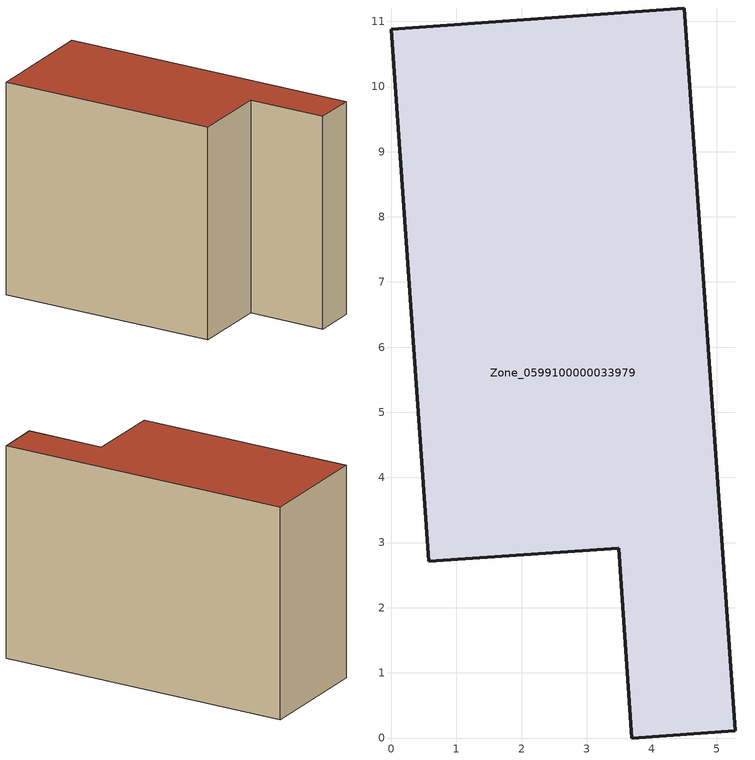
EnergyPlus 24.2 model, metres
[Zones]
Zone_0599100000033979
 floor ground (C_G): 0,10.88 4.5,11.21 5.28,0.11 3.69,0 3.49,2.91 0.58,2.71 z0
 wall outside (C_F): 4.5,11.21 0,10.88 0.58,2.71 3.49,2.91 3.69,0 5.28,0.11 4.5,11.21 z0:8.01
 roof outside (C_R): 5.28,0.11 4.5,11.21 0,10.88 0.58,2.71 3.49,2.91 3.69,0 z8.01
[BUILDING]
Pand.0599100000033979: North Axis=0; Terrain=City; Loads Convergence Tolerance Value=0.04; Temperature Convergence Tolerance Value=0.4; Solar Distribution=FullExterior; Maximum Number of Warmup Days=25; Minimum Number of Warmup Days=1
[Site:Location]
Rotterdam.The.Hague.AP_ZH_NLD Design_Conditions: Latitude=51.96; Longitude=4.45; Time Zone=1; Elevation=-4.5
[SITE:GROUNDTEMPERATURE:BUILDINGSURFACE]
18, 18, 18, 18, 18, 18, 18, 18, 18, 18, 18, 18
[MATERIAL] Thermal Absorptance=0.9; Solar Absorptance=0.7; Visible Absorptance=0.7
Name | Roughness | Thickness | Conductivity | Density | Specific Heat
G.TI.1946 | MediumSmooth | 0.15 | 1 | 540 | 1210
F.TI.1946 | Rough | 0.3 | 0.857143 | 1920 | 840
R.TI.1946 | MediumRough | 0.2 | 0.1 | 1500 | 1000
[CONSTRUCTION]
C_G: G.TI.1946
C_F: F.TI.1946
C_R: R.TI.1946
[ZONE]
Zone_0599100000033979: Type=1; Multiplier=1; Ceiling Height=Autocalculate; Volume=Autocalculate; Floor Area=autocalculate; Part of Total Floor Area=Yes
[ZONEINFILTRATION:DESIGNFLOWRATE]
Infil_Zone_0599100000033979: Zone or ZoneList or Space or SpaceList=Zone_0599100000033979; Schedule=AlwaysOn; Design Flow Rate Calculation Method=Flow/Area; Flow Rate per Floor Area=0.003; Constant Term Coefficient=1; Temperature Term Coefficient=0; Velocity Term Coefficient=0; Velocity Squared Term Coefficient=0
[HVACTEMPLATE:ZONE:IDEALLOADSAIRSYSTEM]
Zone_0599100000033979: Maximum Heating Supply Air Temperature=50; Minimum Cooling Supply Air Temperature=13; Maximum Heating Supply Air Humidity Ratio=0.0156; Minimum Cooling Supply Air Humidity Ratio=0.0077; Heating Limit=NoLimit; Cooling Limit=NoLimit; Dehumidification Control Type=ConstantSensibleHeatRatio; Cooling Sensible Heat Ratio=0.7; Dehumidification Setpoint=60; Humidification Control Type=None; Humidification Setpoint=30; Outdoor Air Method=None; Outdoor Air Flow Rate per Person=0.00944; Outdoor Air Flow Rate per Zone Floor Area=0; Outdoor Air Flow Rate per Zone=0; Demand Controlled Ventilation Type=None; Outdoor Air Economizer Type=NoEconomizer; Heat Recovery Type=None; Sensible Heat Recovery Effectiveness=0.7; Latent Heat Recovery Effectiveness=0.65
[ZONECONTROL:THERMOSTAT]
ThermostatControl_Zone_0599100000033979: Zone or ZoneList=Zone_0599100000033979; Control Type Schedule=DualSetpointControlType; Control 1=Thermostat_Zone_0599100000033979; Temperature Difference Between Cutout And Setpoint=0
[THERMOSTATSETPOINT:DUALSETPOINT]
Thermostat_Zone_0599100000033979: Heating Setpoint Temperature Schedule=HeatingSetpoint_Zone_0599100000033979; Cooling Setpoint Temperature Schedule=CoolingSetpoint_Zone_0599100000033979
[SCHEDULE:COMPACT]
HeatingSetpoint_Zone_0599100000033979: Through: 12/31, For: AllDays, Until: 24:00, 21
CoolingSetpoint_Zone_0599100000033979: Through: 12/31, For: AllDays, Until: 24:00, 24
DualSetpointControlType: Through: 12/31, For: AllDays, Until: 24:00, 4
AlwaysOn: Through: 12/31, For: AllDays, Until: 24:00, 1
